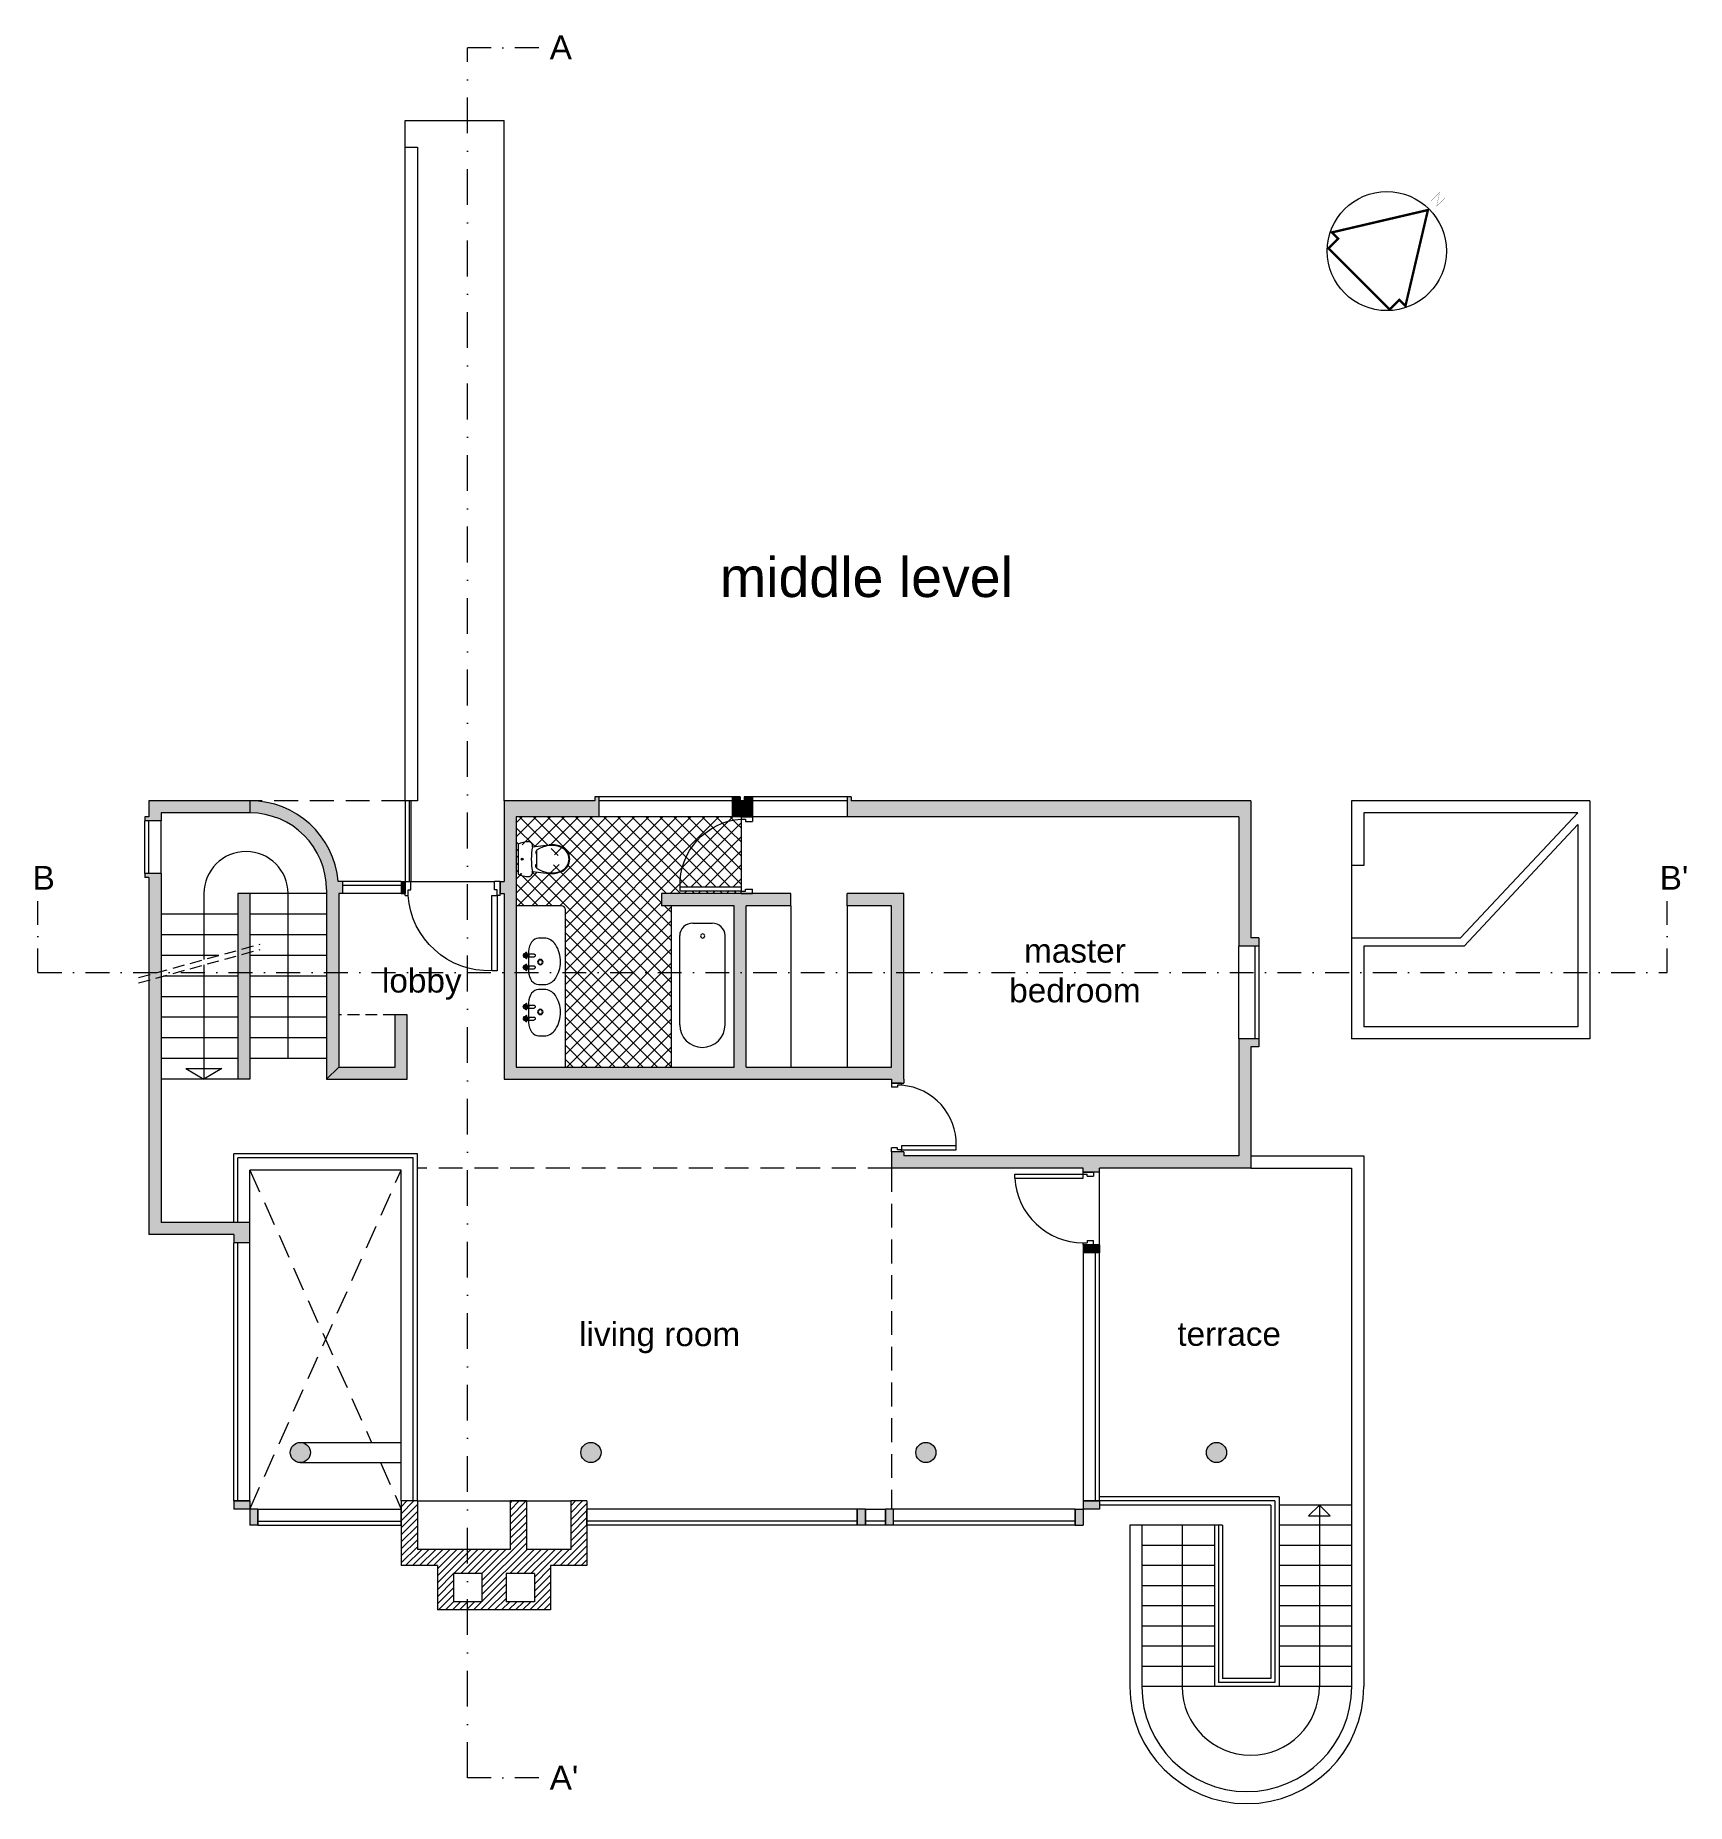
# Model space of a CAD drawing. Header units: millimetres. Extents: x -1430 to 19354, y 1151 to 23409.
import ezdxf

# ---------------------------------------------------------------- set-up
doc = ezdxf.new("R2010")
doc.units = ezdxf.units.MM
doc.header["$LTSCALE"] = 30
doc.linetypes.add('ceco.net dash', pattern=[0.75, 0.5, -0.25])
doc.linetypes.add('ceco.net dash-dot', pattern=[1, 0.5, -0.25, 0, -0.25])
for name, color, linetype, lineweight in [('ceco.net 440 Smith House middle level', 7, 'Continuous', 15), ('ceco.net Smith House glasses', 151, 'Continuous', 15), ('ceco.net Smith House hatches', 255, 'Continuous', 15), ('ceco.net Smith House section lines', 255, 'ceco.net dash-dot', 15), ('ceco.net Smith House text', 7, 'Continuous', 15)]:
    doc.layers.add(name, color=color, linetype=linetype, lineweight=lineweight)
doc.styles.add('ceco.net', font='arial.ttf', dxfattribs={"height": 300})

msp = doc.modelspace()

# ---------------------------------------------------------------- hatches: boundary and pattern name
at = {"layer": 'ceco.net 440 Smith House middle level', "lineweight": 5}
for points in [[(6452, 12606), (6452, 12454), (7366, 12454), (7366, 10422), (4623, 10422), (4623, 13572), (5664, 13572), (5664, 13826), (5613, 13826), (5613, 13775), (4470, 13775), (4470, 12759), (4420, 12759), (4420, 12606), (4470, 12606), (4470, 10270), (9347, 10270), (9347, 10219), (9474, 10219), (9500, 10219), (9500, 10270), (9500, 12606), (8788, 12606), (8788, 12454), (9347, 12454), (9347, 10422), (7518, 10422), (7518, 12454), (8077, 12454), (8077, 12606)], [(7341, 13572), (7595, 13572), (7595, 13826), (7493, 13826), (7493, 13775), (7442, 13775), (7442, 13826), (7341, 13826)], [(8839, 13775), (8839, 13826), (8788, 13826), (8788, 13572), (13716, 13572), (13716, 11946), (13970, 11946), (13970, 12048), (13868, 12048), (13868, 13775)], [(0, 13775), (0, 13572), (-51, 13572), (-51, 13521), (152, 13521), (152, 13622), (1270, 13622), (1270, 13775)], [(2235, 12657), (2235, 10270), (2388, 10422), (2388, 12606), (2438, 12606), (2438, 12759), (2383, 12759, 0.387795), (1270, 13775), (1270, 13622, -0.414216)], [(152, 8466), (152, 12860), (-51, 12860), (-51, 12810), (0, 12810), (0, 8314), (1067, 8314), (1067, 8212), (1270, 8212), (1270, 8466)], [(3226, 12759), (3175, 12759), (3175, 12606), (3226, 12606)], [(2388, 10422), (2235, 10270), (3251, 10270), (3251, 11082), (3099, 11082), (3099, 10422)], [(9500, 9304), (9500, 9355), (9347, 9355), (9347, 9152), (11760, 9152), (11760, 9101), (11887, 9101), (11963, 9101), (11963, 9152), (13868, 9152), (13868, 10676), (13970, 10676), (13970, 10778), (13716, 10778), (13716, 9304)], [(11760, 8187), (11760, 8085), (11963, 8085), (11963, 8187)]]:
    msp.add_hatch(color=256, dxfattribs=at).paths.add_polyline_path(points)
at = {"layer": 'ceco.net 440 Smith House middle level', "ltscale": 30}
msp.add_hatch(color=256, dxfattribs=at).paths.add_polyline_path([(1270, 12606), (1118, 12606), (1118, 10270), (1270, 10270)])
at = {"layer": 'ceco.net 440 Smith House middle level', "lineweight": 5}
h = msp.add_hatch(color=256, dxfattribs=at)
edge = h.paths.add_edge_path()
edge.add_arc((1905, 5571), 127, 0, 360)
edge = h.paths.add_edge_path()
edge.add_arc((5563, 5571), 127, 0, 360)
edge = h.paths.add_edge_path()
edge.add_arc((9779, 5571), 127, 0, 360)
edge = h.paths.add_edge_path()
edge.add_arc((13437, 5571), 127, 0, 360)
h = msp.add_hatch(color=256, dxfattribs=at)
h.paths.add_polyline_path([(1067, 4961), (1067, 4859), (1270, 4859), (1270, 4961)])
h.paths.add_polyline_path([(1270, 4656), (1372, 4656), (1372, 4859), (1270, 4859)])
h.paths.add_polyline_path([(9017, 4859), (8915, 4859), (8915, 4656), (9017, 4656)])
h.paths.add_polyline_path([(9373, 4859), (9271, 4859), (9271, 4656), (9373, 4656)])
h = msp.add_hatch(dxfattribs=at)
h.set_pattern_fill('ANSI31', color=256, scale=500, style=0)
h.set_pattern_definition([(45, (70726142.586, 15285823.27), (-44.194173824, 44.194173824), [])])
h.paths.add_polyline_path([(3378, 4351), (3378, 4961), (3175, 4961), (3175, 4148), (3632, 4148), (3632, 3589), (5055, 3589), (5055, 4148), (5512, 4148), (5512, 4961), (5309, 4961), (5309, 4351), (4750, 4351), (4750, 4961), (4547, 4961), (4547, 4351)])
h.paths.add_polyline_path([(4191, 4047), (4191, 3691), (3835, 3691), (3835, 4047)], flags=16)
h.paths.add_polyline_path([(4496, 4047), (4851, 4047), (4851, 3691), (4496, 3691)], flags=16)
h = msp.add_hatch(color=256, dxfattribs=at)
h.paths.add_polyline_path([(11659, 4656), (11760, 4656), (11760, 4859), (11659, 4859)])
h.paths.add_polyline_path([(11760, 4961), (11760, 4859), (11963, 4859), (11963, 4961)])
at = {"layer": 'ceco.net Smith House hatches'}
h = msp.add_hatch(dxfattribs=at)
h.set_pattern_fill('ANSI37', color=256, scale=1000, style=0)
h.set_pattern_definition([(45, (70726142.59, 15285823.27), (-88.38834765, 88.38834765), []), (135, (70726142.59, 15285823.27), (-88.38834765, -88.38834765), [])])
edge = h.paths.add_edge_path(flags=16)
edge.add_ellipse((5130, 13040), major_axis=(0, 167), ratio=0.9963, start_angle=206.3746, end_angle=333.6252, ccw=False)
edge.add_ellipse((5071, 13159), major_axis=(0, -300), ratio=0.9963, start_angle=-6.1166, end_angle=26.3761, ccw=False)
edge.add_line((5039, 12861), (4828, 12883))
edge.add_ellipse((4776, 12873), major_axis=(0, 53.1), ratio=0.9963, start_angle=180.002, end_angle=281.4818, ccw=False)
edge.add_ellipse((4776, 13107), major_axis=(0, -287), ratio=0.9963, start_angle=-26.8984, end_angle=0.0005, ccw=False)
edge.add_line((4646, 12851), (4646, 13229))
edge.add_ellipse((4776, 12972), major_axis=(0, 287), ratio=0.9963, start_angle=-0.0005, end_angle=26.8984, ccw=False)
edge.add_ellipse((4776, 13207), major_axis=(0, -53.1), ratio=0.9963, start_angle=78.5182, end_angle=179.998, ccw=False)
edge.add_line((4828, 13196), (5039, 13219))
edge.add_ellipse((5071, 12921), major_axis=(0, 300), ratio=0.9963, start_angle=-26.3761, end_angle=6.1166, ccw=False)
edge = h.paths.add_edge_path(flags=0)
edge.add_ellipse((4696, 13040), major_axis=(0, 12.2), ratio=0.9963, start_angle=0, end_angle=360)
edge = h.paths.add_edge_path(flags=17)
edge.add_ellipse((7513, 12718), major_axis=(10, 828), ratio=1, start_angle=4.8895, end_angle=92.506)
edge.add_line((6686, 12692), (7453, 12692))
edge.add_line((7453, 12692), (7453, 13543))
edge = h.paths.add_edge_path()
edge.add_ellipse((7513, 12718), major_axis=(10, 828), ratio=1, start_angle=4.8895, end_angle=92.506, ccw=False)
edge.add_line((7453, 13543), (7453, 13572))
edge.add_line((7453, 13572), (7341, 13572))
edge.add_line((7341, 13572), (5664, 13572))
edge.add_line((5664, 13572), (4623, 13572))
edge.add_line((4623, 13572), (4623, 12454))
edge.add_line((4623, 12454), (5191, 12454))
edge.add_arc((5191, 12404), 50, 0, 90, ccw=False)
edge.add_line((5241, 12404), (5241, 10422))
edge.add_line((5241, 10422), (6571, 10422))
edge.add_line((6571, 10422), (6571, 12454))
edge.add_line((6571, 12454), (6452, 12454))
edge.add_line((6452, 12454), (6452, 12606))
edge.add_line((6452, 12606), (7453, 12606))
edge.add_line((7453, 12606), (7453, 12635))
edge.add_line((7453, 12635), (6686, 12635))
edge.add_line((6686, 12635), (6686, 12692))
h.paths.add_polyline_path([(4877, 12941), (4870, 12941), (4870, 12971), (4877, 12971), (4877, 13109), (4870, 13109), (4870, 13139), (4877, 13139)], flags=0)

# ---------------------------------------------------------------- linework, layer by layer
at = {"layer": 'ceco.net 440 Smith House middle level'}
for p, q in [((3226, 13775), (3226, 22337)), ((4470, 13775), (4470, 22337)), ((3378, 22004), (3378, 13775)), ((5664, 13826), (5613, 13826)), ((5613, 13826), (5613, 13775)), ((5664, 13826), (5664, 13572)), ((7442, 13826), (7341, 13826)), ((7341, 13826), (7341, 13572)), ((7442, 13826), (7442, 13775)), ((7493, 13826), (7493, 13775)), ((7595, 13826), (7493, 13826)), ((7595, 13826), (7595, 13572)), ((8788, 13826), (8788, 13572)), ((8839, 13826), (8788, 13826)), ((8839, 13826), (8839, 13775)), ((1270, 13775), (0, 13775)), ((0, 13775), (0, 13572)), ((152, 13622), (152, 13521)), ((1270, 13622), (152, 13622)), ((3226, 13775), (3226, 12759)), ((3378, 13775), (3226, 13775)), ((4470, 13775), (4470, 12759)), ((5613, 13775), (4470, 13775)), ((7493, 13775), (7442, 13775)), ((13868, 13775), (8839, 13775)), ((13868, 13775), (13868, 12048)), ((18136, 13775), (15138, 13775)), ((15138, 13775), (15138, 12962)), ((17983, 13622), (15291, 13622)), ((15291, 13622), (15291, 12962)), ((17983, 13622), (16510, 12048)), ((18136, 13775), (18136, 10778)), ((-51, 13572), (-51, 13521)), ((0, 13572), (-51, 13572)), ((152, 13521), (-51, 13521)), ((5664, 13572), (4623, 13572)), ((4623, 13572), (4623, 10422)), ((7595, 13572), (7341, 13572)), ((7453, 13572), (7595, 13572)), ((7453, 13572), (7453, 13543)), ((7453, 13543), (7509, 13543)), ((7509, 13543), (7509, 13515)), ((7509, 13515), (7595, 13515)), ((7595, 13572), (7595, 13515)), ((13716, 13572), (8788, 13572)), ((13716, 13572), (13716, 11946)), ((17983, 13475), (16553, 11946)), ((17983, 13475), (17983, 10930)), ((4870, 13139), (4877, 13139)), ((4870, 13139), (4870, 13109)), ((4870, 13109), (4877, 13109)), ((4870, 12971), (4877, 12971)), ((4870, 12941), (4870, 12971)), ((4870, 12941), (4877, 12941)), ((15291, 12962), (15138, 12962)), ((152, 12860), (-51, 12860)), ((-51, 12860), (-51, 12810)), ((0, 12810), (-51, 12810)), ((0, 12810), (0, 8314)), ((152, 12860), (152, 8466)), ((2438, 12759), (2383, 12759)), ((2438, 12759), (2438, 12606)), ((3175, 12759), (3226, 12759)), ((3175, 12759), (3175, 12606)), ((3226, 12759), (3226, 12606)), ((3226, 12759), (3296, 12759)), ((3226, 12583), (3226, 12759)), ((3296, 12654), (3296, 12759)), ((4420, 12759), (4349, 12759)), ((4349, 12654), (4349, 12759)), ((4420, 12759), (4470, 12759)), ((4420, 12759), (4420, 12606)), ((4420, 12583), (4420, 12759)), ((6686, 12692), (7453, 12692)), ((6686, 12635), (6686, 12692)), ((7453, 12692), (7453, 12635)), ((692, 12606), (692, 11776)), ((1118, 12606), (1118, 10270)), ((1270, 12606), (1118, 12606)), ((1270, 12606), (1270, 10270)), ((2235, 12606), (1270, 12606)), ((1753, 10529), (1753, 12606)), ((2235, 12657), (2235, 10270)), ((2388, 12606), (2388, 10422)), ((2438, 12606), (2388, 12606)), ((3175, 12606), (3226, 12606)), ((3226, 12583), (3261, 12583)), ((3261, 12654), (3296, 12654)), ((3261, 12583), (3261, 12654)), ((4314, 12583), (4384, 12583)), ((4314, 11635), (4314, 12583)), ((4384, 12654), (4349, 12654)), ((4384, 12583), (4384, 12654)), ((4420, 12583), (4384, 12583)), ((4384, 12583), (4384, 11635)), ((4420, 12606), (4470, 12606)), ((4470, 12606), (4470, 10270)), ((8077, 12606), (6452, 12606)), ((6452, 12606), (6452, 12454)), ((7453, 12635), (6686, 12635)), ((7453, 12635), (7509, 12635)), ((7453, 12606), (7453, 12635)), ((7453, 12606), (7595, 12606)), ((7509, 12635), (7509, 12663)), ((7509, 12663), (7595, 12663)), ((7595, 12606), (7595, 12663)), ((8077, 12454), (8077, 12606)), ((9500, 12606), (8788, 12606)), ((8788, 12454), (8788, 12606)), ((9500, 10270), (9500, 12606)), ((1118, 12347), (152, 12347)), ((2235, 12347), (1270, 12347)), ((7366, 12454), (6452, 12454)), ((7366, 10422), (7366, 12454)), ((7518, 10422), (7518, 12454)), ((8077, 12454), (7518, 12454)), ((8077, 12454), (8077, 10422)), ((8788, 12454), (8788, 10422)), ((9347, 12454), (8788, 12454)), ((9347, 10422), (9347, 12454)), ((1118, 12087), (152, 12087)), ((2235, 12087), (1270, 12087)), ((6683, 12108), (6680, 12078)), ((6680, 10956), (6680, 12078)), ((6693, 12137), (6683, 12108)), ((6708, 12164), (6693, 12137)), ((6728, 12188), (6708, 12164)), ((6753, 12207), (6728, 12188)), ((6782, 12221), (6753, 12207)), ((6813, 12230), (6782, 12221)), ((6845, 12233), (6813, 12230)), ((6845, 12233), (7087, 12233)), ((6950, 12091), (6942, 12073)), ((6942, 12073), (6950, 12054)), ((6970, 12099), (6950, 12091)), ((6950, 12054), (6970, 12047)), ((6989, 12091), (6970, 12099)), ((6970, 12047), (6989, 12054)), ((6997, 12073), (6989, 12091)), ((6989, 12054), (6997, 12073)), ((7119, 12230), (7087, 12233)), ((7150, 12221), (7119, 12230)), ((7179, 12207), (7150, 12221)), ((7204, 12188), (7179, 12207)), ((7224, 12164), (7204, 12188)), ((7239, 12137), (7224, 12164)), ((7249, 12108), (7239, 12137)), ((7252, 12078), (7249, 12108)), ((7252, 10956), (7252, 12078)), ((13970, 12048), (13868, 12048)), ((13970, 12048), (13970, 11946)), ((15138, 12048), (15138, 10778)), ((879, 11828), (152, 11828)), ((2235, 11828), (1270, 11828)), ((13970, 11946), (13716, 11946)), ((15291, 11946), (15291, 10930)), ((692, 11708), (692, 10270)), ((4384, 11635), (4314, 11635)), ((1118, 11568), (184, 11568)), ((2235, 11568), (1270, 11568)), ((1118, 11308), (152, 11308)), ((2235, 11308), (1270, 11308)), ((1118, 11049), (152, 11049)), ((2235, 11049), (1270, 11049)), ((3251, 11082), (3099, 11082)), ((3099, 10422), (3099, 11082)), ((3251, 10270), (3251, 11082)), ((17983, 10930), (15291, 10930)), ((1118, 10789), (152, 10789)), ((2235, 10789), (1270, 10789)), ((13716, 10778), (13716, 9304)), ((13970, 10778), (13716, 10778)), ((13970, 10778), (13970, 10676)), ((18136, 10778), (15138, 10778)), ((1118, 10529), (152, 10529)), ((2235, 10529), (1270, 10529)), ((13868, 10676), (13868, 9152)), ((13970, 10676), (13868, 10676)), ((1118, 10270), (152, 10270)), ((466, 10406), (692, 10270)), ((917, 10406), (692, 10270)), ((1270, 10270), (1118, 10270)), ((2235, 10270), (3251, 10270)), ((2388, 10422), (3099, 10422)), ((4470, 10270), (9347, 10270)), ((4623, 10422), (7366, 10422)), ((7518, 10422), (9347, 10422)), ((9347, 10270), (9347, 10219)), ((9500, 10270), (9500, 10219)), ((9347, 10219), (9500, 10219)), ((9347, 10219), (9347, 10168)), ((9474, 10219), (9347, 10219)), ((9423, 10168), (9347, 10168)), ((9423, 10193), (9423, 10168)), ((9474, 10193), (9423, 10193)), ((9474, 10219), (9474, 10193)), ((9347, 9355), (9347, 9406)), ((9423, 9406), (9347, 9406)), ((9347, 9355), (9347, 9152)), ((9500, 9355), (9347, 9355)), ((9474, 9355), (9347, 9355)), ((9423, 9381), (9423, 9406)), ((9474, 9381), (9423, 9381)), ((9474, 9431), (9474, 9381)), ((10160, 9431), (9474, 9431)), ((9474, 9355), (9474, 9381)), ((9474, 9381), (10160, 9381)), ((9500, 9355), (9500, 9304)), ((10160, 9381), (10160, 9431)), ((1067, 8466), (1067, 9330)), ((3378, 9330), (1067, 9330)), ((1118, 8466), (1118, 9279)), ((3327, 9279), (1118, 9279)), ((1270, 8466), (1270, 9127)), ((3175, 9127), (1270, 9127)), ((3175, 4961), (3175, 9127)), ((3327, 4961), (3327, 9279)), ((3378, 4961), (3378, 9330)), ((11760, 9152), (9347, 9152)), ((13716, 9304), (9500, 9304)), ((13868, 9152), (11963, 9152)), ((11963, 9101), (11963, 9152)), ((13868, 9304), (15291, 9304)), ((13868, 9152), (15138, 9152)), ((15138, 9152), (15138, 2624)), ((15291, 9304), (15291, 2624)), ((10897, 9025), (11760, 9025)), ((11963, 9101), (11760, 9101)), ((11760, 9101), (11887, 9101)), ((11811, 9050), (11887, 9050)), ((11887, 9101), (11887, 9050)), ((1270, 8466), (152, 8466)), ((1270, 8212), (1270, 8466)), ((1067, 8314), (0, 8314)), ((1067, 8314), (1067, 8212)), ((11811, 8238), (11887, 8238)), ((11887, 8187), (11887, 8238)), ((1270, 8212), (1067, 8212)), ((11760, 8187), (11760, 8212)), ((11760, 8187), (11760, 8085)), ((11963, 8187), (11760, 8187)), ((11760, 8187), (11887, 8187)), ((11963, 8085), (11760, 8085)), ((11963, 8187), (11963, 8085)), ((1905, 5698), (3175, 5698)), ((1905, 5444), (3175, 5444)), ((1270, 4961), (1067, 4961)), ((1067, 4961), (1067, 4859)), ((1270, 4961), (1270, 4656)), ((3378, 4961), (3175, 4961)), ((3175, 4961), (3175, 4148)), ((3378, 4961), (3378, 4351)), ((4750, 4961), (4547, 4961)), ((4547, 4961), (4547, 4351)), ((4750, 4961), (4750, 4351)), ((5512, 4961), (5309, 4961)), ((5309, 4961), (5309, 4351)), ((5512, 4961), (5512, 4148)), ((11760, 4961), (11760, 4859)), ((11963, 4961), (11760, 4961)), ((14224, 5012), (11963, 5012)), ((14173, 4961), (11963, 4961)), ((11963, 4961), (11963, 4859)), ((14122, 4910), (11963, 4910)), ((14122, 4910), (14122, 2726)), ((14173, 4961), (14173, 2675)), ((14224, 5012), (14224, 2624)), ((14224, 4910), (14224, 2624)), ((15138, 4910), (14224, 4910)), ((14596, 4774), (14732, 4910)), ((1372, 4859), (1067, 4859)), ((1372, 4859), (1372, 4656)), ((9017, 4859), (8915, 4859)), ((8915, 4859), (8915, 4656)), ((9017, 4859), (9017, 4656)), ((9271, 4859), (9271, 4656)), ((9373, 4859), (9271, 4859)), ((9373, 4656), (9373, 4859)), ((11659, 4859), (11659, 4656)), ((11659, 4859), (11760, 4859)), ((11963, 4859), (11760, 4859)), ((11760, 4859), (11760, 4656)), ((1372, 4656), (1270, 4656)), ((9017, 4656), (8915, 4656)), ((9373, 4656), (9271, 4656)), ((11659, 4656), (11760, 4656)), ((12344, 4656), (12344, 2624)), ((13513, 4656), (12497, 4656)), ((12497, 4656), (12497, 2624)), ((13411, 4656), (13411, 2624)), ((13411, 4656), (13411, 2624)), ((13462, 4656), (13462, 2675)), ((13462, 4656), (13462, 2675)), ((13513, 4656), (13513, 2726)), ((15138, 4656), (14224, 4656)), ((4547, 4351), (3378, 4351)), ((5309, 4351), (4750, 4351)), ((13411, 4402), (12497, 4402)), ((15138, 4402), (14224, 4402)), ((3632, 4148), (3175, 4148)), ((3632, 4148), (3632, 3589)), ((4191, 4047), (3835, 4047)), ((3835, 4047), (3835, 3691)), ((4191, 4047), (4191, 3691)), ((4496, 4047), (4496, 3691)), ((4851, 4047), (4496, 4047)), ((4851, 4047), (4851, 3691)), ((5055, 4148), (5055, 3589)), ((5512, 4148), (5055, 4148)), ((13411, 4148), (12497, 4148)), ((15138, 4148), (14224, 4148)), ((13411, 3894), (12497, 3894)), ((15138, 3894), (14224, 3894)), ((5055, 3589), (3632, 3589)), ((4191, 3691), (3835, 3691)), ((4851, 3691), (4496, 3691)), ((13411, 3640), (12497, 3640)), ((15138, 3640), (14224, 3640)), ((13411, 3386), (12497, 3386)), ((15138, 3386), (14224, 3386)), ((13411, 3132), (12497, 3132)), ((15138, 3132), (14224, 3132)), ((13411, 2878), (12497, 2878)), ((14173, 2675), (13462, 2675)), ((14122, 2726), (13513, 2726)), ((15138, 2878), (14224, 2878)), ((15138, 2624), (12497, 2624))]:
    msp.add_line(p, q, dxfattribs=at)
at = {"layer": 'ceco.net 440 Smith House middle level', "lineweight": 5}
for p, q in [((3226, 22337), (4470, 22337)), ((3226, 22004), (3378, 22004)), ((1270, 13775), (1270, 13622)), ((7453, 13543), (7453, 12635)), ((15138, 12962), (15138, 12048)), ((5191, 12454), (4623, 12454)), ((6571, 12454), (6571, 10422)), ((15138, 12048), (16510, 12048)), ((16553, 11946), (15291, 11946)), ((466, 10406), (917, 10406)), ((2388, 10422), (2235, 10270)), ((11760, 9025), (11760, 9152)), ((10897, 9076), (11760, 9076)), ((10897, 9025), (10897, 9076)), ((11760, 9076), (11811, 9076)), ((11811, 9050), (11811, 9076)), ((11811, 8238), (11811, 8212)), ((11760, 8212), (11811, 8212)), ((3378, 4961), (5309, 4961)), ((14732, 4910), (14732, 2624)), ((14596, 4774), (14868, 4774)), ((13005, 4656), (13005, 2624))]:
    msp.add_line(p, q, dxfattribs=at)
at = {"layer": 'ceco.net 440 Smith House middle level', "linetype": 'ceco.net dash', "lineweight": 5, "ltscale": 20}
for p, q in [((3226, 13775), (1270, 13775)), ((1270, 4859), (3175, 9127)), ((9347, 9152), (3378, 9152)), ((9347, 9152), (9347, 4859))]:
    msp.add_line(p, q, dxfattribs=at)
at = {"layer": 'ceco.net 440 Smith House middle level', "lineweight": 5, "ltscale": 20}
for p, q in [((3274, 13775), (3274, 12759)), ((3296, 13775), (3296, 12759)), ((3296, 12759), (4349, 12759)), ((11963, 8187), (11963, 9101)), ((12497, 4656), (12344, 4656))]:
    msp.add_line(p, q, dxfattribs=at)
at = {"layer": 'ceco.net 440 Smith House middle level', "linetype": 'Continuous'}
for p, q in [((4646, 13229), (4646, 12851)), ((4828, 13196), (5039, 13219)), ((4877, 13152), (4877, 12927)), ((4828, 12883), (5039, 12861)), ((5241, 10422), (5241, 12404)), ((4973, 12045), (4905, 12045)), ((4711, 11826), (4711, 11829)), ((4713, 11839), (4712, 11836)), ((4713, 11839), (4712, 11836)), ((4712, 11836), (4712, 11835)), ((4712, 11836), (4712, 11835)), ((4712, 11820), (4712, 11820)), ((4712, 11820), (4713, 11817)), ((4712, 11820), (4712, 11820)), ((4712, 11820), (4713, 11817)), ((4715, 11842), (4713, 11839)), ((4715, 11842), (4713, 11839)), ((4713, 11817), (4715, 11813)), ((4713, 11817), (4715, 11813)), ((4716, 11845), (4715, 11842)), ((4716, 11845), (4715, 11842)), ((4715, 11813), (4716, 11811)), ((4715, 11813), (4716, 11811)), ((4719, 11847), (4716, 11845)), ((4719, 11847), (4716, 11845)), ((4716, 11811), (4719, 11808)), ((4716, 11811), (4719, 11808)), ((4736, 11835), (4717, 11835)), ((4736, 11820), (4717, 11820)), ((4721, 11849), (4719, 11847)), ((4721, 11849), (4719, 11847)), ((4719, 11808), (4721, 11807)), ((4719, 11808), (4721, 11807)), ((4723, 11850), (4721, 11849)), ((4723, 11850), (4721, 11849)), ((4721, 11807), (4723, 11806)), ((4721, 11807), (4723, 11806)), ((4726, 11850), (4723, 11850)), ((4726, 11850), (4723, 11850)), ((4723, 11806), (4726, 11805)), ((4723, 11806), (4726, 11805)), ((4726, 11850), (4741, 11849)), ((4726, 11850), (4741, 11849)), ((4726, 11805), (4741, 11807)), ((4726, 11805), (4741, 11807)), ((4737, 11838), (4736, 11835)), ((4737, 11838), (4736, 11835)), ((4736, 11820), (4737, 11818)), ((4736, 11820), (4737, 11818)), ((4739, 11839), (4737, 11838)), ((4739, 11839), (4737, 11838)), ((4737, 11818), (4739, 11816)), ((4737, 11818), (4739, 11816)), ((4741, 11841), (4739, 11839)), ((4741, 11841), (4739, 11839)), ((4739, 11816), (4741, 11815)), ((4739, 11816), (4741, 11815)), ((4741, 11841), (4741, 11859)), ((4741, 11796), (4741, 11815)), ((4750, 11865), (4747, 11865)), ((4756, 11841), (4756, 11859)), ((4756, 11847), (4846, 11846)), ((4756, 11847), (4846, 11846)), ((4758, 11839), (4756, 11841)), ((4758, 11839), (4756, 11841)), ((4756, 11815), (4758, 11816)), ((4756, 11815), (4758, 11816)), ((4756, 11796), (4756, 11815)), ((4756, 11809), (4846, 11810)), ((4756, 11809), (4846, 11810)), ((4760, 11838), (4758, 11839)), ((4760, 11838), (4758, 11839)), ((4758, 11816), (4760, 11818)), ((4758, 11816), (4760, 11818)), ((4761, 11835), (4760, 11838)), ((4761, 11835), (4760, 11838)), ((4760, 11818), (4761, 11820)), ((4760, 11818), (4761, 11820)), ((4780, 11835), (4761, 11835)), ((4780, 11820), (4761, 11820)), ((4779, 11879), (4779, 11847)), ((4779, 11809), (4779, 11697)), ((4786, 11826), (4786, 11829)), ((4846, 11846), (4850, 11845)), ((4846, 11846), (4850, 11845)), ((4846, 11810), (4849, 11810)), ((4846, 11810), (4849, 11810)), ((4849, 11810), (4850, 11811)), ((4850, 11845), (4852, 11844)), ((4850, 11845), (4852, 11844)), ((4852, 11812), (4850, 11811)), ((4852, 11812), (4850, 11811)), ((4852, 11844), (4855, 11842)), ((4852, 11844), (4855, 11842)), ((4852, 11812), (4853, 11812)), ((4852, 11812), (4853, 11812)), ((4855, 11814), (4853, 11812)), ((4855, 11814), (4853, 11812)), ((4855, 11842), (4856, 11841)), ((4855, 11842), (4856, 11841)), ((4856, 11815), (4855, 11814)), ((4856, 11815), (4855, 11814)), ((4856, 11841), (4857, 11839)), ((4856, 11841), (4857, 11839)), ((4857, 11817), (4856, 11815)), ((4857, 11817), (4856, 11815)), ((4857, 11839), (4859, 11836)), ((4857, 11839), (4859, 11836)), ((4859, 11820), (4857, 11817)), ((4859, 11820), (4857, 11817)), ((4859, 11836), (4859, 11834)), ((4859, 11836), (4859, 11834)), ((4859, 11834), (4860, 11831)), ((4859, 11834), (4860, 11831)), ((4860, 11825), (4859, 11822)), ((4860, 11825), (4859, 11822)), ((4859, 11822), (4859, 11820)), ((4859, 11822), (4859, 11820)), ((4860, 11831), (4860, 11828)), ((4860, 11831), (4860, 11828)), ((4860, 11828), (4860, 11825)), ((4860, 11828), (4860, 11825)), ((4711, 11676), (4711, 11679)), ((4713, 11689), (4712, 11686)), ((4713, 11689), (4712, 11686)), ((4712, 11686), (4712, 11685)), ((4712, 11686), (4712, 11685)), ((4712, 11670), (4712, 11670)), ((4712, 11670), (4713, 11667)), ((4712, 11670), (4712, 11670)), ((4712, 11670), (4713, 11667)), ((4715, 11692), (4713, 11689)), ((4715, 11692), (4713, 11689)), ((4713, 11667), (4715, 11663)), ((4713, 11667), (4715, 11663)), ((4716, 11695), (4715, 11692)), ((4716, 11695), (4715, 11692)), ((4715, 11663), (4716, 11661)), ((4715, 11663), (4716, 11661)), ((4719, 11697), (4716, 11695)), ((4719, 11697), (4716, 11695)), ((4716, 11661), (4719, 11658)), ((4716, 11661), (4719, 11658)), ((4736, 11685), (4717, 11685)), ((4736, 11670), (4717, 11670)), ((4721, 11699), (4719, 11697)), ((4721, 11699), (4719, 11697)), ((4719, 11658), (4721, 11657)), ((4719, 11658), (4721, 11657)), ((4723, 11700), (4721, 11699)), ((4723, 11700), (4721, 11699)), ((4721, 11657), (4723, 11656)), ((4721, 11657), (4723, 11656)), ((4726, 11700), (4723, 11700)), ((4726, 11700), (4723, 11700)), ((4723, 11656), (4726, 11655)), ((4723, 11656), (4726, 11655)), ((4726, 11700), (4741, 11699)), ((4726, 11700), (4741, 11699)), ((4726, 11655), (4741, 11657)), ((4726, 11655), (4741, 11657)), ((4737, 11688), (4736, 11685)), ((4737, 11688), (4736, 11685)), ((4736, 11670), (4737, 11668)), ((4736, 11670), (4737, 11668)), ((4739, 11689), (4737, 11688)), ((4739, 11689), (4737, 11688)), ((4737, 11668), (4739, 11666)), ((4737, 11668), (4739, 11666)), ((4741, 11691), (4739, 11689)), ((4741, 11691), (4739, 11689)), ((4739, 11666), (4741, 11665)), ((4739, 11666), (4741, 11665)), ((4741, 11691), (4741, 11709)), ((4741, 11646), (4741, 11665)), ((4747, 11790), (4750, 11790)), ((4750, 11715), (4747, 11715)), ((4747, 11640), (4750, 11640)), ((4756, 11691), (4756, 11709)), ((4756, 11697), (4846, 11696)), ((4756, 11697), (4846, 11696)), ((4758, 11689), (4756, 11691)), ((4758, 11689), (4756, 11691)), ((4756, 11665), (4758, 11666)), ((4756, 11665), (4758, 11666)), ((4756, 11646), (4756, 11665)), ((4756, 11659), (4846, 11660)), ((4756, 11659), (4846, 11660)), ((4760, 11688), (4758, 11689)), ((4760, 11688), (4758, 11689)), ((4758, 11666), (4760, 11668)), ((4758, 11666), (4760, 11668)), ((4761, 11685), (4760, 11688)), ((4761, 11685), (4760, 11688)), ((4760, 11668), (4761, 11670)), ((4760, 11668), (4761, 11670)), ((4780, 11685), (4761, 11685)), ((4780, 11670), (4761, 11670)), ((4779, 11659), (4779, 11627)), ((4786, 11676), (4786, 11679)), ((4846, 11696), (4850, 11695)), ((4846, 11696), (4850, 11695)), ((4846, 11660), (4849, 11660)), ((4846, 11660), (4849, 11660)), ((4849, 11660), (4850, 11661)), ((4850, 11695), (4852, 11694)), ((4850, 11695), (4852, 11694)), ((4852, 11662), (4850, 11661)), ((4852, 11662), (4850, 11661)), ((4852, 11694), (4855, 11692)), ((4852, 11694), (4855, 11692)), ((4852, 11662), (4853, 11662)), ((4852, 11662), (4853, 11662)), ((4855, 11664), (4853, 11662)), ((4855, 11664), (4853, 11662)), ((4855, 11692), (4856, 11691)), ((4855, 11692), (4856, 11691)), ((4856, 11665), (4855, 11664)), ((4856, 11665), (4855, 11664)), ((4856, 11691), (4857, 11689)), ((4856, 11691), (4857, 11689)), ((4857, 11667), (4856, 11665)), ((4857, 11667), (4856, 11665)), ((4857, 11689), (4859, 11686)), ((4857, 11689), (4859, 11686)), ((4859, 11670), (4857, 11667)), ((4859, 11670), (4857, 11667)), ((4859, 11686), (4859, 11684)), ((4859, 11686), (4859, 11684)), ((4859, 11684), (4860, 11681)), ((4859, 11684), (4860, 11681)), ((4860, 11675), (4859, 11672)), ((4860, 11675), (4859, 11672)), ((4859, 11672), (4859, 11670)), ((4859, 11672), (4859, 11670)), ((4860, 11681), (4860, 11678)), ((4860, 11681), (4860, 11678)), ((4860, 11678), (4860, 11675)), ((4860, 11678), (4860, 11675)), ((4905, 11461), (4973, 11461)), ((4973, 11400), (4905, 11400)), ((4711, 11182), (4711, 11185)), ((4713, 11194), (4712, 11191)), ((4713, 11194), (4712, 11191)), ((4712, 11191), (4712, 11191)), ((4712, 11191), (4712, 11191)), ((4712, 11176), (4712, 11175)), ((4712, 11176), (4712, 11175)), ((4712, 11175), (4713, 11172)), ((4712, 11175), (4713, 11172)), ((4715, 11198), (4713, 11194)), ((4715, 11198), (4713, 11194)), ((4713, 11172), (4715, 11169)), ((4713, 11172), (4715, 11169)), ((4716, 11200), (4715, 11198)), ((4716, 11200), (4715, 11198)), ((4715, 11169), (4716, 11166)), ((4715, 11169), (4716, 11166)), ((4719, 11203), (4716, 11200)), ((4719, 11203), (4716, 11200)), ((4716, 11166), (4719, 11164)), ((4716, 11166), (4719, 11164)), ((4736, 11191), (4717, 11191)), ((4736, 11176), (4717, 11176)), ((4721, 11204), (4719, 11203)), ((4721, 11204), (4719, 11203)), ((4719, 11164), (4721, 11162)), ((4719, 11164), (4721, 11162)), ((4723, 11205), (4721, 11204)), ((4723, 11205), (4721, 11204)), ((4721, 11162), (4723, 11161)), ((4721, 11162), (4723, 11161)), ((4726, 11206), (4723, 11205)), ((4726, 11206), (4723, 11205)), ((4723, 11161), (4726, 11161)), ((4723, 11161), (4726, 11161)), ((4726, 11206), (4741, 11204)), ((4726, 11206), (4741, 11204)), ((4726, 11161), (4741, 11162)), ((4726, 11161), (4741, 11162)), ((4737, 11193), (4736, 11191)), ((4737, 11193), (4736, 11191)), ((4736, 11176), (4737, 11173)), ((4736, 11176), (4737, 11173)), ((4739, 11195), (4737, 11193)), ((4739, 11195), (4737, 11193)), ((4737, 11173), (4739, 11172)), ((4737, 11173), (4739, 11172)), ((4741, 11196), (4739, 11195)), ((4741, 11196), (4739, 11195)), ((4739, 11172), (4741, 11170)), ((4739, 11172), (4741, 11170)), ((4741, 11196), (4741, 11215)), ((4741, 11152), (4741, 11170)), ((4750, 11221), (4747, 11221)), ((4747, 11146), (4750, 11146)), ((4756, 11196), (4756, 11215)), ((4756, 11202), (4846, 11201)), ((4756, 11202), (4846, 11201)), ((4758, 11195), (4756, 11196)), ((4758, 11195), (4756, 11196)), ((4756, 11170), (4758, 11172)), ((4756, 11170), (4758, 11172)), ((4756, 11152), (4756, 11170)), ((4756, 11164), (4846, 11165)), ((4756, 11164), (4846, 11165)), ((4760, 11193), (4758, 11195)), ((4760, 11193), (4758, 11195)), ((4758, 11172), (4760, 11173)), ((4758, 11172), (4760, 11173)), ((4761, 11191), (4760, 11193)), ((4761, 11191), (4760, 11193)), ((4760, 11173), (4761, 11176)), ((4760, 11173), (4761, 11176)), ((4780, 11191), (4761, 11191)), ((4780, 11176), (4761, 11176)), ((4779, 11234), (4779, 11202)), ((4779, 11164), (4779, 11052)), ((4786, 11182), (4786, 11185)), ((4846, 11201), (4850, 11200)), ((4846, 11201), (4850, 11200)), ((4846, 11165), (4849, 11166)), ((4846, 11165), (4849, 11166)), ((4849, 11166), (4850, 11166)), ((4850, 11200), (4852, 11199)), ((4850, 11200), (4852, 11199)), ((4852, 11167), (4850, 11166)), ((4852, 11167), (4850, 11166)), ((4852, 11199), (4855, 11197)), ((4852, 11199), (4855, 11197)), ((4852, 11167), (4853, 11168)), ((4852, 11167), (4853, 11168)), ((4855, 11169), (4853, 11168)), ((4855, 11169), (4853, 11168)), ((4855, 11197), (4856, 11196)), ((4855, 11197), (4856, 11196)), ((4856, 11170), (4855, 11169)), ((4856, 11170), (4855, 11169)), ((4856, 11196), (4857, 11194)), ((4856, 11196), (4857, 11194)), ((4857, 11172), (4856, 11170)), ((4857, 11172), (4856, 11170)), ((4857, 11194), (4859, 11191)), ((4857, 11194), (4859, 11191)), ((4859, 11175), (4857, 11172)), ((4859, 11175), (4857, 11172)), ((4859, 11191), (4859, 11189)), ((4859, 11191), (4859, 11189)), ((4859, 11189), (4860, 11186)), ((4859, 11189), (4860, 11186)), ((4860, 11180), (4859, 11177)), ((4860, 11180), (4859, 11177)), ((4859, 11177), (4859, 11175)), ((4859, 11177), (4859, 11175)), ((4860, 11186), (4860, 11183)), ((4860, 11186), (4860, 11183)), ((4860, 11183), (4860, 11180)), ((4860, 11183), (4860, 11180)), ((4711, 11032), (4711, 11035)), ((4713, 11044), (4712, 11041)), ((4713, 11044), (4712, 11041)), ((4712, 11041), (4712, 11041)), ((4712, 11041), (4712, 11041)), ((4712, 11026), (4712, 11025)), ((4712, 11026), (4712, 11025)), ((4712, 11025), (4713, 11022)), ((4712, 11025), (4713, 11022)), ((4715, 11048), (4713, 11044)), ((4715, 11048), (4713, 11044)), ((4713, 11022), (4715, 11019)), ((4713, 11022), (4715, 11019)), ((4716, 11050), (4715, 11048)), ((4716, 11050), (4715, 11048)), ((4715, 11019), (4716, 11016)), ((4715, 11019), (4716, 11016)), ((4719, 11053), (4716, 11050)), ((4719, 11053), (4716, 11050)), ((4716, 11016), (4719, 11014)), ((4716, 11016), (4719, 11014)), ((4736, 11041), (4717, 11041)), ((4736, 11026), (4717, 11026)), ((4721, 11054), (4719, 11053)), ((4721, 11054), (4719, 11053)), ((4719, 11014), (4721, 11012)), ((4719, 11014), (4721, 11012)), ((4723, 11055), (4721, 11054)), ((4723, 11055), (4721, 11054)), ((4721, 11012), (4723, 11011)), ((4721, 11012), (4723, 11011)), ((4726, 11056), (4723, 11055)), ((4726, 11056), (4723, 11055)), ((4723, 11011), (4726, 11011)), ((4723, 11011), (4726, 11011)), ((4726, 11056), (4741, 11054)), ((4726, 11056), (4741, 11054)), ((4726, 11011), (4741, 11012)), ((4726, 11011), (4741, 11012)), ((4737, 11043), (4736, 11041)), ((4737, 11043), (4736, 11041)), ((4736, 11026), (4737, 11023)), ((4736, 11026), (4737, 11023)), ((4739, 11045), (4737, 11043)), ((4739, 11045), (4737, 11043)), ((4737, 11023), (4739, 11022)), ((4737, 11023), (4739, 11022)), ((4741, 11046), (4739, 11045)), ((4741, 11046), (4739, 11045)), ((4739, 11022), (4741, 11020)), ((4739, 11022), (4741, 11020)), ((4741, 11046), (4741, 11065)), ((4741, 11002), (4741, 11020)), ((4750, 11071), (4747, 11071)), ((4747, 10996), (4750, 10996)), ((4756, 11046), (4756, 11065)), ((4756, 11052), (4846, 11051)), ((4756, 11052), (4846, 11051)), ((4758, 11045), (4756, 11046)), ((4758, 11045), (4756, 11046)), ((4756, 11020), (4758, 11022)), ((4756, 11020), (4758, 11022)), ((4756, 11002), (4756, 11020)), ((4756, 11014), (4846, 11015)), ((4756, 11014), (4846, 11015)), ((4760, 11043), (4758, 11045)), ((4760, 11043), (4758, 11045)), ((4758, 11022), (4760, 11023)), ((4758, 11022), (4760, 11023)), ((4761, 11041), (4760, 11043)), ((4761, 11041), (4760, 11043)), ((4760, 11023), (4761, 11026)), ((4760, 11023), (4761, 11026)), ((4780, 11041), (4761, 11041)), ((4780, 11026), (4761, 11026)), ((4779, 11014), (4779, 10982)), ((4786, 11032), (4786, 11035)), ((4846, 11051), (4850, 11050)), ((4846, 11051), (4850, 11050)), ((4846, 11015), (4849, 11016)), ((4846, 11015), (4849, 11016)), ((4849, 11016), (4850, 11016)), ((4850, 11050), (4852, 11049)), ((4850, 11050), (4852, 11049)), ((4852, 11017), (4850, 11016)), ((4852, 11017), (4850, 11016)), ((4852, 11049), (4855, 11047)), ((4852, 11049), (4855, 11047)), ((4852, 11017), (4853, 11017)), ((4852, 11017), (4853, 11017)), ((4855, 11019), (4853, 11017)), ((4855, 11019), (4853, 11017)), ((4855, 11047), (4856, 11046)), ((4855, 11047), (4856, 11046)), ((4856, 11020), (4855, 11019)), ((4856, 11020), (4855, 11019)), ((4856, 11046), (4857, 11044)), ((4856, 11046), (4857, 11044)), ((4857, 11022), (4856, 11020)), ((4857, 11022), (4856, 11020)), ((4857, 11044), (4859, 11041)), ((4857, 11044), (4859, 11041)), ((4859, 11025), (4857, 11022)), ((4859, 11025), (4857, 11022)), ((4859, 11041), (4859, 11039)), ((4859, 11041), (4859, 11039)), ((4859, 11039), (4860, 11036)), ((4859, 11039), (4860, 11036)), ((4860, 11030), (4859, 11027)), ((4860, 11030), (4859, 11027)), ((4859, 11027), (4859, 11025)), ((4859, 11027), (4859, 11025)), ((4860, 11036), (4860, 11033)), ((4860, 11036), (4860, 11033)), ((4860, 11033), (4860, 11030)), ((4860, 11033), (4860, 11030)), ((4905, 10816), (4973, 10816))]:
    msp.add_line(p, q, dxfattribs=at)
at = {"layer": 'ceco.net 440 Smith House middle level', "linetype": 'ceco.net dash', "ltscale": 10}
for p, q in [((-131, 11549), (1401, 11971)), ((-131, 11481), (1401, 11904))]:
    msp.add_line(p, q, dxfattribs=at)
at = {"layer": 'ceco.net 440 Smith House middle level', "linetype": 'ceco.net dash', "lineweight": 5, "ltscale": 10}
msp.add_line((3099, 11082), (2388, 11082), dxfattribs=at)
at = {"layer": 'ceco.net 440 Smith House middle level', "linetype": 'ceco.net dash', "ltscale": 20}
for p, q in [((1270, 9127), (2801, 5698)), ((2914, 5444), (3175, 4859))]:
    msp.add_line(p, q, dxfattribs=at)
at = {"layer": 'ceco.net 440 Smith House middle level', "ltscale": 30}
msp.add_line((14732, 4910), (14868, 4774), dxfattribs=at)
at = {"layer": 'ceco.net 440 Smith House middle level', "lineweight": 0, "const_width": 3}
msp.add_lwpolyline([(16138, 21327), (16244, 21433), (16209, 21257), (16315, 21363)], dxfattribs=at)
at = {"layer": 'ceco.net 440 Smith House middle level', "const_width": 30}
msp.add_lwpolyline([(15815, 20003), (16098, 21211), (14890, 20929), (14968, 20851), (14846, 20729), (15615, 19959), (15738, 20081)], close=True, dxfattribs=at)
at = {"layer": 'ceco.net 440 Smith House middle level'}
for centre, radius in [((15581, 20694), 750), ((4749, 11828), 9.57), ((4749, 11678), 9.57), ((4749, 11183), 9.57), ((4749, 11033), 9.57), ((1905, 5571), 127), ((5563, 5571), 127), ((9779, 5571), 127), ((13437, 5571), 127)]:
    msp.add_circle(centre, radius, dxfattribs=at)
for centre, radius, start, end in [((1270, 12657), 1118, 5.2159, 90), ((1270, 12657), 965, 0, 90), ((4727, 11828), 17.3, 153.8921, 205.8446), ((4727, 11678), 17.3, 153.8921, 205.8446), ((4727, 11183), 17.3, 153.8921, 205.8446), ((4727, 11033), 17.3, 153.8921, 205.8446), ((6966, 10956), 286, 180, 0), ((9420, 9455), 740, 358.179, 85.7955), ((13818, 2624), 1473, 180, 0), ((13818, 2624), 1321, 180, 0)]:
    msp.add_arc(centre, radius, start, end, dxfattribs=at)
at = {"layer": 'ceco.net 440 Smith House middle level', "ltscale": 30}
msp.add_arc((1222, 12606), 530, 0, 180, dxfattribs=at)
at = {"layer": 'ceco.net 440 Smith House middle level', "lineweight": 5}
for centre, radius, start, end in [((5191, 12404), 50, 0, 90), ((11760, 9076), 864, 183.3723, 270), ((13868, 2624), 864, 180, 0)]:
    msp.add_arc(centre, radius, start, end, dxfattribs=at)
at = {"layer": 'ceco.net 440 Smith House middle level', "linetype": 'Continuous'}
for centre, start, end in [((4717, 11829), 90, 180), ((4717, 11826), 180, 270), ((4747, 11859), 90, 180), ((4750, 11859), 0, 90), ((4780, 11829), 0, 90), ((4780, 11826), 270, 0), ((4717, 11679), 90, 180), ((4717, 11676), 180, 270), ((4747, 11796), 180, 270), ((4747, 11709), 90, 180), ((4747, 11646), 180, 270), ((4750, 11796), 270, 0), ((4750, 11709), 0, 90), ((4750, 11646), 270, 0), ((4780, 11679), 0, 90), ((4780, 11676), 270, 0), ((4717, 11185), 90, 180), ((4717, 11182), 180, 270), ((4747, 11215), 90, 180), ((4747, 11152), 180, 270), ((4750, 11215), 0, 90), ((4750, 11152), 270, 0), ((4780, 11185), 0, 90), ((4780, 11182), 270, 0), ((4717, 11035), 90, 180), ((4717, 11032), 180, 270), ((4747, 11065), 90, 180), ((4747, 11002), 180, 270), ((4750, 11065), 0, 90), ((4750, 11002), 270, 0), ((4780, 11035), 0, 90), ((4780, 11032), 270, 0)]:
    msp.add_arc(centre, 6, start, end, dxfattribs=at)
at = {"layer": 'ceco.net 440 Smith House middle level', "extrusion": (0, 0, -1)}
for centre, major_axis, start_param, end_param in [((7513, 12718), (10, 828), 4.668651, 6.197848), ((4282, 12658), (-169, 1010), 3.275583, 4.804779)]:
    msp.add_ellipse(centre, major_axis=major_axis, ratio=1, start_param=start_param, end_param=end_param, dxfattribs=at)
at = {"layer": 'ceco.net 440 Smith House middle level', "linetype": 'Continuous'}
for centre, major_axis, ratio, start_param, end_param in [((4776, 12972), (0, 287), 0.9963, -0.000008, 0.469466), ((4776, 13207), (0, -53.1), 0.9963, 1.370401, 3.141557), ((5594, 13040), (0, -785), 0.9963, 4.511968, 4.912814), ((5594, 13040), (0, 785), 0.9963, 1.37037, 1.771222), ((5065, 12884), (0, 328), 0.9963, -0.42847, 0.611623), ((5071, 12921), (0, 300), 0.9963, -0.46035, 0.106755), ((5130, 13040), (0, 159), 0.9963, 3.60199, 5.822808), ((5130, 13040), (0, 167), 0.9963, 3.601916, 5.822859), ((5065, 13196), (0, -328), 0.9963, -0.611623, 0.42847), ((4776, 13107), (0, -287), 0.9963, -0.469466, 0.000008), ((4776, 12873), (0, 53.1), 0.9963, 3.141628, 4.912784), ((5071, 13159), (0, -300), 0.9963, -0.106755, 0.46035), ((4905, 11879), (0, -166), 0.758611, 3.141593, 4.712389), ((4973, 11879), (-168, 0), 0.98865, 3.698192, 4.712389), ((4754, 11744), (-427, 0), 0.98865, 3.141593, 3.698192), ((4905, 11627), (0, -166), 0.758611, -1.570796, 0), ((4926, 11744), (-23.9, 23.9), 1, 5.497787, 11.780972), ((4926, 11744), (-18.6, 18.6), 1, 5.497787, 11.780972), ((4786, 11753), (-395, 0), 0.98865, 2.561846, 3.118445), ((4905, 11234), (0, -166), 0.758611, 3.141593, 4.712389), ((4973, 11627), (-168, 0), 0.98865, 1.570796, 2.584993), ((4973, 11234), (-168, 0), 0.98865, 3.698192, 4.712389), ((4926, 11117), (-23.9, -23.9), 1, 3.926991, 10.210176), ((4926, 11117), (-18.6, -18.6), 1, 3.926991, 10.210176), ((4786, 11108), (-395, 0), 0.98865, 3.164769, 3.721368), ((4905, 10982), (0, 166), 0.758611, 1.570796, 3.141593), ((4754, 11117), (-427, 0), 0.98865, 2.584993, 3.141593), ((4973, 10982), (-168, 0), 0.98865, 1.570796, 2.584993)]:
    msp.add_ellipse(centre, major_axis=major_axis, ratio=ratio, start_param=start_param, end_param=end_param, dxfattribs=at)
msp.add_ellipse((4696, 13040), major_axis=(0, 12.2), ratio=0.9963, dxfattribs=at)
at = {"layer": 'ceco.net Smith House glasses'}
for p, q in [((7341, 13826), (5664, 13826)), ((8788, 13826), (7595, 13826)), ((7341, 13775), (5664, 13775)), ((8788, 13775), (7595, 13775)), ((-51, 12860), (-51, 13521)), ((0, 12860), (0, 13521)), ((152, 12860), (152, 13521)), ((7341, 13572), (5664, 13572)), ((8788, 13572), (7595, 13572)), ((3175, 12759), (2438, 12759)), ((3175, 12708), (2438, 12708)), ((3175, 12606), (2438, 12606)), ((13716, 10778), (13716, 11946)), ((13919, 11946), (13919, 10778)), ((13970, 11946), (13970, 10778)), ((1067, 4961), (1067, 8212)), ((1118, 4961), (1118, 8212)), ((1270, 4961), (1270, 8212)), ((11760, 8085), (11760, 4961)), ((11913, 4961), (11913, 8085)), ((11963, 4961), (11963, 8085)), ((1372, 4859), (3175, 4859)), ((1372, 4707), (3175, 4707)), ((8915, 4859), (5512, 4859)), ((8915, 4707), (5512, 4707)), ((9017, 4859), (9271, 4859)), ((9271, 4707), (9017, 4707)), ((11659, 4859), (9373, 4859)), ((11659, 4707), (9373, 4707)), ((1372, 4656), (3175, 4656)), ((8915, 4656), (5512, 4656)), ((9271, 4656), (9017, 4656)), ((11659, 4656), (9373, 4656))]:
    msp.add_line(p, q, dxfattribs=at)
at = {"layer": 'ceco.net Smith House glasses', "lineweight": 5, "ltscale": 20}
for p, q in [((5664, 13826), (5664, 13572)), ((7341, 13826), (7341, 13572)), ((7595, 13826), (7595, 13572)), ((8788, 13826), (8788, 13572)), ((152, 13521), (-51, 13521)), ((152, 12860), (-51, 12860)), ((2438, 12759), (2438, 12606)), ((3175, 12759), (3175, 12606)), ((13970, 11946), (13716, 11946)), ((13970, 10778), (13716, 10778)), ((1270, 8212), (1067, 8212)), ((11963, 8085), (11760, 8085)), ((1067, 4961), (1270, 4961)), ((11760, 4961), (11963, 4961)), ((1372, 4656), (1372, 4859)), ((3175, 4656), (3175, 4859)), ((5512, 4656), (5512, 4859)), ((8915, 4656), (8915, 4859)), ((9017, 4656), (9017, 4859)), ((9271, 4656), (9271, 4859)), ((9373, 4656), (9373, 4859)), ((11659, 4656), (11659, 4859))]:
    msp.add_line(p, q, dxfattribs=at)
at = {"layer": 'ceco.net Smith House section lines', "ltscale": 30}
msp.add_line((4010, 1474), (4010, 23253), dxfattribs=at)
at = {"layer": 'ceco.net Smith House section lines', "linetype": 'ceco.net dash-dot', "ltscale": 20}
for p, q in [((4906, 23253), (4010, 23253)), ((-1398, 11615), (-1398, 12511)), ((19109, 11615), (19109, 12511)), ((-1398, 11615), (19109, 11615)), ((4906, 1474), (4010, 1474))]:
    msp.add_line(p, q, dxfattribs=at)

# ---------------------------------------------------------------- texts
at = {"layer": 'ceco.net Smith House section lines', "ltscale": 30, "char_height": 300, "width": 378.92, "attachment_point": 1, "style": 'ceco.net'}
for s, insert in [('A', (5044, 23409)), ('B', (-1464, 12955)), ("B'", (19016, 12955)), ("A'", (5044, 1628))]:
    msp.add_mtext(s, dxfattribs=dict(at, insert=insert))
at = {"layer": 'ceco.net Smith House text', "ltscale": 30, "style": 'ceco.net'}
for s, insert, char_height, width, attachment_point in [('middle level', (7187, 16839), 500, 4195.79, 1), ('lobby', (3434, 11661), 300, 1215.16, 2)]:
    msp.add_mtext(s, dxfattribs=dict(at, insert=insert, char_height=char_height, width=width, attachment_point=attachment_point))
at = {"layer": 'ceco.net Smith House text', "lineweight": 5, "ltscale": 20, "char_height": 300, "attachment_point": 2, "style": 'ceco.net'}
for s, insert, width in [('master\\Pbedroom', (11655, 12038), 3476), ('living room', (6428, 7210), 4617.58), ('terrace', (13596, 7214), 2525.64)]:
    msp.add_mtext(s, dxfattribs=dict(at, insert=insert, width=width))

doc.saveas('drawing.dxf')
